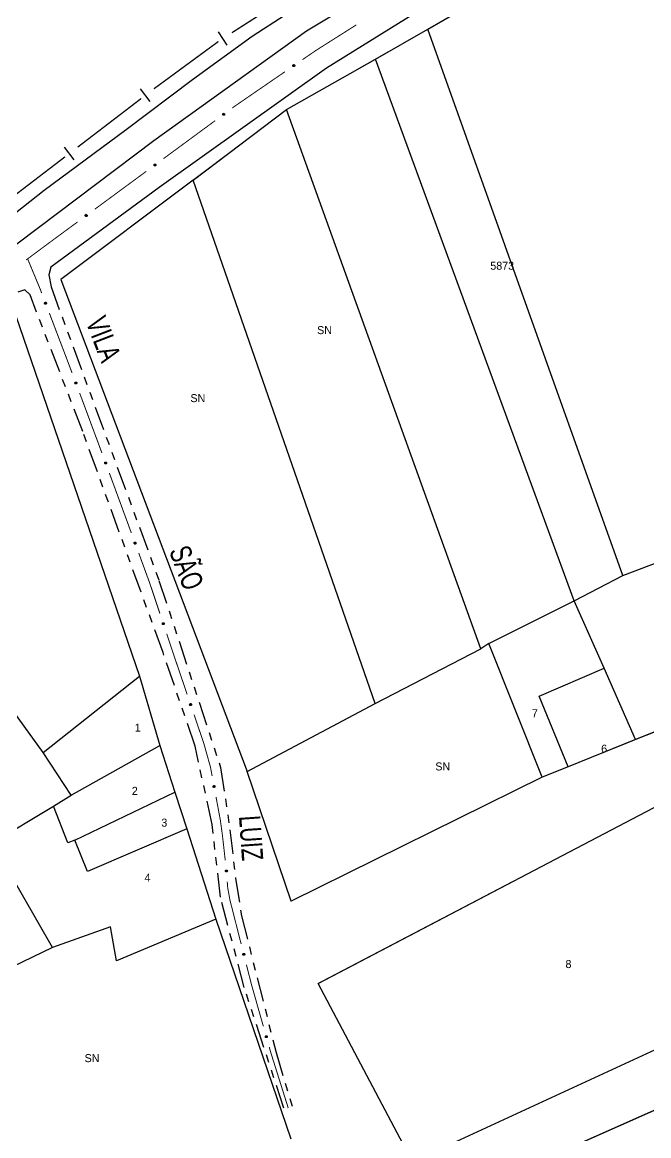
# Model space of a CAD drawing. Extents: x 205274 to 206027, y 4874968 to 4875995.
# Drawn here: x 205515.4 to 205632.9, y 4875175.8 to 4875384.4 of the extents above; entities that cross this region are included whole.
import ezdxf
from ezdxf.enums import TextEntityAlignment as Align

# ---------------------------------------------------------------- set-up
doc = ezdxf.new("R2010")
doc.units = 0
doc.header["$LTSCALE"] = 1.5
doc.header["$MEASUREMENT"] = 0
doc.linetypes.add('TRACO_25', pattern=[8, 3, -1, 1, -1, 1, -1])
for name, color, linetype in [('CD_MALHA_LOTES', 7, 'CONTINUOUS'), ('HD-CURSO-PERENE', 170, 'CONTINUOUS'), ('LM-LIM-SETORES-BAIRROS', 250, 'CONTINUOUS'), ('RU-QUADRA', 210, 'CONTINUOUS'), ('SV-EIXO-RUA-N-PAV', 6, 'CONTINUOUS'), ('SV-EIXO-RUA-PAV', 20, 'CONTINUOUS'), ('SV-RUA-NAO-PAV', 7, 'CONTINUOUS'), ('SV-RUA-PAVIM', 7, 'CONTINUOUS'), ('SV-TXT-RUA-PAV', 7, 'CONTINUOUS'), ('Th_NmrPort', 1, 'CONTINUOUS')]:
    doc.layers.add(name, color=color, linetype=linetype)
doc.styles.add('ARIAL', font='ARIAL.SHX')

msp = doc.modelspace()

# ---------------------------------------------------------------- linework, layer by layer
at = {"layer": 'CD_MALHA_LOTES', "linetype": 'Continuous', "flags": 128}
for points in [[(205591.512889, 4875383.135315), (205642.102006, 4875412.422225)], [(205581.652784, 4875377.525533), (205591.512889, 4875383.135315)], [(205628.050808, 4875280.780031), (205591.512889, 4875383.135315)], [(205565.003747, 4875368.058702), (205581.652784, 4875377.525533)], [(205618.916547, 4875276.02521), (205581.652784, 4875377.525533)], [(205547.461037, 4875354.864452), (205565.003747, 4875368.058702)], [(205601.398785, 4875267.016075), (205565.003747, 4875368.058702)], [(205547.461037, 4875354.864452), (205522.68802, 4875336.215625)], [(205581.62874, 4875256.755672), (205547.461037, 4875354.864452)], [(205522.68802, 4875336.215625), (205557.604382, 4875243.992731)], [(205514.215778, 4875329.42516), (205537.441659, 4875261.859109)], [(205519.380678, 4875247.586774), (205480.899918, 4875300.747752)], [(205628.050808, 4875280.780031), (205634.807659, 4875283.282568)], [(205618.916547, 4875276.02521), (205628.050808, 4875280.780031)], [(205602.900308, 4875268.01709), (205618.916547, 4875276.02521)], [(205624.523258, 4875263.387632), (205618.916547, 4875276.02521)], [(205602.900308, 4875268.01709), (205601.398785, 4875267.016075)], [(205612.910457, 4875242.991717), (205602.900308, 4875268.01709)], [(205581.62874, 4875256.755672), (205601.398785, 4875267.016075)], [(205519.380678, 4875247.586774), (205537.441659, 4875261.859109)], [(205537.441659, 4875261.859109), (205541.229415, 4875248.923284)], [(205612.355463, 4875258.16892), (205624.523258, 4875263.387632)], [(205630.428219, 4875249.998821), (205624.523258, 4875263.387632)], [(205617.807362, 4875244.91634), (205612.355463, 4875258.16892)], [(205557.604382, 4875243.992731), (205581.62874, 4875256.755672)], [(205648.071107, 4875257.005926), (205630.428219, 4875249.998821)], [(205524.643895, 4875239.612203), (205541.229415, 4875248.923284)], [(205541.229415, 4875248.923284), (205544.069439, 4875240.141289)], [(205630.428219, 4875249.998821), (205617.807362, 4875244.91634)], [(205524.643895, 4875239.612203), (205519.380678, 4875247.586774)], [(205617.807362, 4875244.91634), (205612.910457, 4875242.991717)], [(205565.862755, 4875219.718119), (205557.604382, 4875243.992731)], [(205612.910457, 4875242.991717), (205565.862755, 4875219.718119)], [(205570.912578, 4875204.311188), (205645.599391, 4875243.395608)], [(205521.294575, 4875237.538815), (205524.643895, 4875239.612203)], [(205525.28186, 4875231.159159), (205544.069439, 4875240.141289)], [(205544.069439, 4875240.141289), (205546.288722, 4875233.278762)], [(205509.811194, 4875230.680685), (205521.294575, 4875237.538815)], [(205524.005929, 4875230.680685), (205521.294575, 4875237.538815)], [(205546.288722, 4875233.278762), (205527.674232, 4875225.257977)], [(205546.288722, 4875233.278762), (205551.759112, 4875216.373589)], [(205521.135084, 4875211.063241), (205509.811194, 4875230.680685)], [(205525.28186, 4875231.159159), (205524.005929, 4875230.680685)], [(205527.674232, 4875225.257977), (205525.28186, 4875231.159159)], [(205551.759112, 4875216.373589), (205533.096939, 4875208.511379)], [(205551.759112, 4875216.373589), (205565.821183, 4875175.210252)], [(205531.9805, 4875214.891035), (205521.135084, 4875211.063241)], [(205533.096939, 4875208.511379), (205531.9805, 4875214.891035)], [(205521.135084, 4875211.063241), (205502.315098, 4875201.972231)], [(205664.171793, 4875205.725546), (205588.59205, 4875170.896986)], [(205588.59205, 4875170.896986), (205570.912578, 4875204.311188)], [(205584.007275, 4875158.401893), (205635.534538, 4875181.272283)]]:
    msp.add_lwpolyline(points, dxfattribs=at)
at = {"layer": 'HD-CURSO-PERENE', "linetype": 'Continuous'}
msp.add_polyline3d([(205570.908065, 4875389.812592, 2.293762), (205558.54583, 4875381.750265, 2.293762), (205547.335355, 4875373.611153, 2.293762), (205534.896336, 4875364.243497, 2.293762), (205519.539522, 4875352.879454, 2.293762), (205500.65064, 4875338.060129, 2.293762), (205483.911713, 4875324.853268, 2.293762), (205474.467272, 4875317.558782, 2.293762), (205455.271255, 4875301.894831, 2.293762), (205438.378759, 4875288.073699, 2.293762), (205421.486264, 4875274.098998, 2.293762), (205411.965039, 4875266.574159, 2.293762), (205398.834963, 4875255.440469, 2.293762)], dxfattribs=at)
at = {"layer": 'LM-LIM-SETORES-BAIRROS', "const_width": 0.25}
for points in [[(205554.742585, 4875382.463369), (205567.384368, 4875390.537113)], [(205540.131506, 4875371.958672), (205552.227581, 4875380.829127)], [(205525.833376, 4875361.024219), (205537.746805, 4875370.138505)], [(205511.537261, 4875350.087076), (205523.45069, 4875359.201362)]]:
    msp.add_lwpolyline(points, dxfattribs=at)
at = {"layer": 'LM-LIM-SETORES-BAIRROS'}
for points in [[(205553.864389, 4875380.122692), (205552.24964, 4875382.651049)], [(205539.452462, 4875369.554781), (205537.629605, 4875371.937467)], [(205525.156347, 4875358.617638), (205523.33349, 4875361.000324)]]:
    msp.add_lwpolyline(points, dxfattribs=at)
at = {"layer": 'RU-QUADRA', "linetype": 'Continuous', "const_width": 0.18, "flags": 128}
for points in [[(205648.071107, 4875257.005926), (205630.428219, 4875249.998821), (205617.807362, 4875244.91634), (205612.910457, 4875242.991717), (205565.862755, 4875219.718119), (205557.604382, 4875243.992731), (205522.68802, 4875336.215625), (205547.461037, 4875354.864452), (205565.003747, 4875368.058702), (205581.652784, 4875377.525533), (205591.512671, 4875383.135691), (205608.066654, 4875392.736966), (205642.102006, 4875412.422225)], [(205565.821183, 4875175.210252), (205551.759112, 4875216.373589), (205546.288722, 4875233.278762), (205541.229415, 4875248.923284), (205537.441659, 4875261.859109), (205514.215778, 4875329.42516), (205480.899918, 4875300.747752), (205472.429741, 4875293.456849), (205456.239127, 4875280.829363), (205445.288981, 4875272.294003), (205420.971042, 4875252.255008), (205411.518126, 4875244.458094), (205394.212622, 4875229.899414), (205375.9244, 4875212.245353), (205366.713577, 4875204.826063), (205360.99837, 4875200.326775), (205329.733017, 4875175.713174), (205304.301224, 4875151.416062)], [(205635.534538, 4875181.272283), (205584.007275, 4875158.401893)]]:
    msp.add_lwpolyline(points, dxfattribs=at)
msp.add_lwpolyline([(205754.075669, 4875246.669226), (205722.122373, 4875232.353008), (205713.674315, 4875228.35527), (205705.541758, 4875224.288991), (205691.75177, 4875217.747587), (205683.442418, 4875214.211692), (205679.02255, 4875212.26695), (205668.768456, 4875207.493493), (205664.171793, 4875205.725546), (205588.59205, 4875170.896986), (205570.912578, 4875204.311188), (205645.599391, 4875243.395608), (205673.541913, 4875257.526399), (205683.245576, 4875262.509377), (205696.360699, 4875270.170746), (205704.421328, 4875274.591841), (205718.091698, 4875282.089768), (205731.323453, 4875289.43233), (205785.497825, 4875322.519994), (205791.597998, 4875309.294161), (205796.767283, 4875299.057877), (205811.615565, 4875269.655118), (205796.766649, 4875263.723311)], close=True, dxfattribs=at)
at = {"layer": 'SV-EIXO-RUA-N-PAV', "const_width": 0.18}
for points in [[(205516.814398, 4875339.210714), (205516.447788, 4875340.094245)], [(205518.822351, 4875334.371547), (205516.814398, 4875339.210714)], [(205519.093502, 4875333.660727), (205518.822351, 4875334.371547)], [(205523.903917, 4875321.050246), (205520.519146, 4875329.923409)], [(205524.081133, 4875320.579312), (205523.903917, 4875321.050246)], [(205524.785524, 4875318.707459), (205524.081133, 4875320.579312)], [(205526.468446, 4875314.235249), (205526.194305, 4875314.963753)], [(205526.545658, 4875314.027512), (205526.468446, 4875314.235249)], [(205530.378001, 4875303.716685), (205526.545658, 4875314.027512)], [(205535.903977, 4875288.701261), (205531.768177, 4875299.966036)], [(205539.362326, 4875279.281674), (205537.282577, 4875284.946336)], [(205539.668203, 4875278.365781), (205539.362326, 4875279.281674)], [(205541.252041, 4875273.623265), (205539.668203, 4875278.365781)], [(205543.541558, 4875266.767724), (205542.519112, 4875269.829253)], [(205543.790237, 4875266.036607), (205543.541558, 4875266.767724)], [(205546.366383, 4875258.462739), (205543.790237, 4875266.036607)], [(205549.477966, 4875249.314682), (205547.654455, 4875254.675805)], [(205549.569024, 4875248.989966), (205549.477966, 4875249.314682)], [(205550.736485, 4875244.826757), (205549.569024, 4875248.989966)], [(205550.860238, 4875244.161981), (205550.736485, 4875244.826757)], [(205551.043252, 4875243.17887), (205550.860238, 4875244.161981)], [(205552.588645, 4875234.877336), (205551.775305, 4875239.246429)], [(205552.664594, 4875234.326702), (205552.588645, 4875234.877336)], [(205552.968575, 4875232.122842), (205552.664594, 4875234.326702)], [(205553.05508, 4875231.352409), (205552.968575, 4875232.122842)], [(205553.501398, 4875227.377387), (205553.05508, 4875231.352409)], [(205553.965891, 4875222.220913), (205553.876892, 4875223.395708)], [(205554.114358, 4875221.412596), (205553.965891, 4875222.220913)], [(205554.393313, 4875219.89384), (205554.114358, 4875221.412596)], [(205554.505895, 4875219.452123), (205554.393313, 4875219.89384)], [(205556.48171, 4875211.699952), (205554.505895, 4875219.452123)], [(205558.430071, 4875204.055502), (205557.469618, 4875207.823867)], [(205558.460506, 4875203.948585), (205558.430071, 4875204.055502)], [(205560.65076, 4875196.25425), (205558.460506, 4875203.948585)], [(205562.086899, 4875191.209113), (205561.745887, 4875192.407083)], [(205562.313446, 4875190.489491), (205562.086899, 4875191.209113)], [(205565.316305, 4875180.950999), (205562.313446, 4875190.489491)]]:
    msp.add_lwpolyline(points, dxfattribs=at)
at = {"layer": 'SV-EIXO-RUA-N-PAV'}
for points in [[(205519.754682, 4875331.618589), (205519.709765, 4875331.637941), (205519.675118, 4875331.663758), (205519.652419, 4875331.693608), (205519.639238, 4875331.725216), (205519.629395, 4875331.759071), (205519.627002, 4875331.795394), (205519.633276, 4875331.836296), (205519.652372, 4875331.88149), (205519.681152, 4875331.915244), (205519.709226, 4875331.939064), (205519.741393, 4875331.954706), (205519.774442, 4875331.963717), (205519.812254, 4875331.964955), (205519.853643, 4875331.958192), (205519.898622, 4875331.93789), (205519.932415, 4875331.912347), (205519.953613, 4875331.882898), (205519.969134, 4875331.850459), (205519.978768, 4875331.815775), (205519.980912, 4875331.780107), (205519.974028, 4875331.738448), (205519.953401, 4875331.694318), (205519.92831, 4875331.660323), (205519.899166, 4875331.638717), (205519.866886, 4875331.624156), (205519.83305, 4875331.613871), (205519.796638, 4875331.609945), (205519.754682, 4875331.618589)], [(205525.437491, 4875316.662362), (205525.392661, 4875316.681916), (205525.358131, 4875316.707889), (205525.335567, 4875316.737841), (205525.322528, 4875316.769508), (205525.312838, 4875316.803407), (205525.310609, 4875316.83974), (205525.317067, 4875316.880614), (205525.336367, 4875316.925721), (205525.365299, 4875316.959345), (205525.39348, 4875316.983038), (205525.425717, 4875316.998535), (205525.458807, 4875317.007397), (205525.496624, 4875317.008464), (205525.537981, 4875317.001515), (205525.582869, 4875316.98101), (205525.616547, 4875316.955315), (205525.637611, 4875316.925771), (205525.652986, 4875316.893263), (205525.662464, 4875316.858536), (205525.664446, 4875316.822858), (205525.657374, 4875316.78123), (205525.636549, 4875316.737194), (205525.611305, 4875316.703312), (205525.582064, 4875316.681838), (205525.549719, 4875316.667423), (205525.515837, 4875316.65729), (205525.479407, 4875316.653529), (205525.437491, 4875316.662362)], [(205531.021664, 4875301.668959), (205530.976914, 4875301.688695), (205530.94249, 4875301.714808), (205530.920047, 4875301.744851), (205530.907137, 4875301.776571), (205530.897585, 4875301.810509), (205530.895503, 4875301.84685), (205530.902127, 4875301.887697), (205530.92161, 4875301.932726), (205530.950678, 4875301.966233), (205530.978955, 4875301.989811), (205531.011255, 4875302.005177), (205531.04438, 4875302.013905), (205531.082201, 4875302.014819), (205531.12353, 4875302.007701), (205531.168334, 4875301.987015), (205531.201907, 4875301.961183), (205531.222852, 4875301.931554), (205531.238094, 4875301.898984), (205531.247431, 4875301.864219), (205531.249269, 4875301.828533), (205531.242028, 4875301.786934), (205531.221025, 4875301.742983), (205531.195643, 4875301.709204), (205531.166316, 4875301.687848), (205531.133912, 4875301.673564), (205531.099989, 4875301.663569), (205531.063545, 4875301.659956), (205531.021664, 4875301.668959)], [(205536.53946, 4875286.650982), (205536.49479, 4875286.670896), (205536.46047, 4875286.697146), (205536.438147, 4875286.727279), (205536.425364, 4875286.75905), (205536.415947, 4875286.793026), (205536.414011, 4875286.829376), (205536.420798, 4875286.870196), (205536.44046, 4875286.915147), (205536.469661, 4875286.948537), (205536.498032, 4875286.972002), (205536.530394, 4875286.987239), (205536.563553, 4875286.995834), (205536.601377, 4875286.996597), (205536.642678, 4875286.989315), (205536.687399, 4875286.96845), (205536.720869, 4875286.942484), (205536.741695, 4875286.912772), (205536.756807, 4875286.880141), (205536.766005, 4875286.845339), (205536.767701, 4875286.809646), (205536.760294, 4875286.768076), (205536.739115, 4875286.724209), (205536.713599, 4875286.690532), (205536.684186, 4875286.669294), (205536.651726, 4875286.655139), (205536.617763, 4875286.64528), (205536.581304, 4875286.641812), (205536.53946, 4875286.650982)], [(205541.826678, 4875271.555108), (205541.782615, 4875271.576333), (205541.749086, 4875271.603585), (205541.727663, 4875271.634364), (205541.715824, 4875271.666499), (205541.707415, 4875271.700739), (205541.706553, 4875271.73713), (205541.714543, 4875271.777731), (205541.735525, 4875271.822082), (205541.7657, 4875271.854594), (205541.794752, 4875271.877212), (205541.827549, 4875271.891486), (205541.860948, 4875271.899098), (205541.898778, 4875271.898743), (205541.939845, 4875271.890244), (205541.983931, 4875271.868067), (205542.016619, 4875271.841124), (205542.036558, 4875271.810809), (205542.0507, 4875271.777746), (205542.058866, 4875271.742687), (205542.059506, 4875271.70696), (205542.050874, 4875271.665627), (205542.028409, 4875271.622405), (205542.001909, 4875271.589496), (205541.971882, 4875271.569136), (205541.939017, 4875271.555946), (205541.904778, 4875271.547095), (205541.868233, 4875271.544705), (205541.826678, 4875271.555108)], [(205546.95247, 4875256.397797), (205546.90829, 4875256.418778), (205546.87461, 4875256.445844), (205546.853017, 4875256.476504), (205546.841, 4875256.508572), (205546.832402, 4875256.542765), (205546.831338, 4875256.57915), (205546.839103, 4875256.619796), (205546.859839, 4875256.664262), (205546.889833, 4875256.696941), (205546.918759, 4875256.719719), (205546.951477, 4875256.734175), (205546.984833, 4875256.741971), (205547.022665, 4875256.741826), (205547.063779, 4875256.733555), (205547.107986, 4875256.711622), (205547.140823, 4875256.684861), (205547.16093, 4875256.654657), (205547.175255, 4875256.621673), (205547.183615, 4875256.58666), (205547.184453, 4875256.550937), (205547.17605, 4875256.509557), (205547.153825, 4875256.466211), (205547.127507, 4875256.433155), (205547.097594, 4875256.412629), (205547.064803, 4875256.399258), (205547.030613, 4875256.390217), (205546.994082, 4875256.387625), (205546.95247, 4875256.397797)], [(205551.327352, 4875241.05125), (205551.286636, 4875241.078346), (205551.257183, 4875241.109959), (205551.240206, 4875241.143397), (205551.23291, 4875241.176857), (205551.2293, 4875241.211929), (205551.233462, 4875241.248091), (205551.246972, 4875241.287204), (205551.273866, 4875241.328239), (205551.308234, 4875241.356283), (205551.340126, 4875241.37468), (205551.374578, 4875241.384298), (205551.408707, 4875241.387233), (205551.446128, 4875241.381668), (205551.485631, 4875241.36759), (205551.526239, 4875241.339548), (205551.554902, 4875241.308357), (205551.570473, 4875241.275583), (205551.579922, 4875241.240886), (205551.583178, 4875241.205037), (205551.578888, 4875241.169562), (205551.564642, 4875241.129814), (205551.536434, 4875241.0901), (205551.505651, 4875241.061158), (205551.473104, 4875241.045131), (205551.438735, 4875241.036597), (205551.403603, 4875241.032549), (205551.367077, 4875241.035219), (205551.327352, 4875241.05125)], [(205553.631196, 4875225.234809), (205553.592541, 4875225.264773), (205553.565446, 4875225.29843), (205553.550928, 4875225.333006), (205553.546065, 4875225.366905), (205553.544996, 4875225.402146), (205553.551757, 4875225.437914), (205553.568055, 4875225.47595), (205553.597841, 4875225.514937), (205553.634143, 4875225.540427), (205553.66728, 4875225.556474), (205553.702336, 4875225.56358), (205553.736588, 4875225.564045), (205553.773509, 4875225.555793), (205553.811894, 4875225.538901), (205553.850372, 4875225.508001), (205553.876708, 4875225.474822), (205553.889873, 4875225.44101), (205553.896794, 4875225.405722), (205553.897454, 4875225.369731), (205553.890614, 4875225.334659), (205553.873537, 4875225.296042), (205553.842536, 4875225.258468), (205553.809744, 4875225.231823), (205553.776125, 4875225.218187), (205553.74123, 4875225.212156), (205553.705897, 4875225.210654), (205553.66966, 4875225.215954), (205553.631196, 4875225.234809)], [(205556.904479, 4875209.595493), (205556.862076, 4875209.619865), (205556.830617, 4875209.649483), (205556.811488, 4875209.681738), (205556.802017, 4875209.714648), (205556.796119, 4875209.749408), (205556.797905, 4875209.785765), (205556.808825, 4875209.825679), (205556.832976, 4875209.868387), (205556.865434, 4875209.89862), (205556.896053, 4875209.919065), (205556.929802, 4875209.930918), (205556.963665, 4875209.936081), (205557.00137, 4875209.932977), (205557.041711, 4875209.921515), (205557.084067, 4875209.896192), (205557.11471, 4875209.866944), (205557.132393, 4875209.83526), (205557.144094, 4875209.801256), (205557.149689, 4875209.765696), (205557.147731, 4875209.730017), (205557.136117, 4875209.689421), (205557.110569, 4875209.647947), (205557.081746, 4875209.617051), (205557.050319, 4875209.598928), (205557.016583, 4875209.588162), (205556.981791, 4875209.581823), (205556.945168, 4875209.582097), (205556.904479, 4875209.595493)], [(205561.131786, 4875194.162338), (205561.088723, 4875194.185524), (205561.056453, 4875194.214257), (205561.036436, 4875194.245968), (205561.026055, 4875194.278603), (205561.019195, 4875194.313186), (205561.01997, 4875194.349579), (205561.029779, 4875194.38978), (205561.052734, 4875194.433142), (205561.084341, 4875194.464264), (205561.114381, 4875194.485552), (205561.147787, 4875194.498336), (205561.181494, 4875194.504438), (205561.219271, 4875194.502382), (205561.259914, 4875194.492044), (205561.302957, 4875194.467906), (205561.3344, 4875194.43952), (205561.352956, 4875194.408339), (205561.365596, 4875194.374674), (205561.372176, 4875194.339283), (205561.371209, 4875194.303563), (205561.360727, 4875194.262661), (205561.33634, 4875194.220493), (205561.308386, 4875194.188809), (205561.277474, 4875194.16982), (205561.244049, 4875194.158122), (205561.209447, 4875194.15082), (205561.172831, 4875194.150077), (205561.131786, 4875194.162338)]]:
    msp.add_lwpolyline(points, close=True, dxfattribs=at)
for points in [[(205519.709765, 4875331.637941), (205519.627002, 4875331.795394)], [(205519.675118, 4875331.663758), (205519.629395, 4875331.759071)], [(205519.689951, 4875331.652573), (205519.632275, 4875331.769313)], [(205519.730644, 4875331.630124), (205519.633168, 4875331.809085)], [(205519.754682, 4875331.618589), (205519.633276, 4875331.836296)], [(205519.77704, 4875331.615694), (205519.645838, 4875331.85627)], [(205519.796638, 4875331.609945), (205519.652372, 4875331.88149)], [(205519.81329, 4875331.616378), (205519.667984, 4875331.893927)], [(205519.83305, 4875331.613871), (205519.681152, 4875331.915244)], [(205519.847595, 4875331.622161), (205519.695296, 4875331.921871)], [(205519.866886, 4875331.624156), (205519.709226, 4875331.939064)], [(205519.882504, 4875331.634017), (205519.728378, 4875331.946173)], [(205519.899166, 4875331.638717), (205519.741393, 4875331.954706)], [(205519.91322, 4875331.653037), (205519.759462, 4875331.95657)], [(205519.92831, 4875331.660323), (205519.774442, 4875331.963717)], [(205519.941018, 4875331.679705), (205519.796014, 4875331.960291)], [(205519.953401, 4875331.694318), (205519.812254, 4875331.964955)], [(205519.960917, 4875331.719425), (205519.834511, 4875331.958911)], [(205519.974028, 4875331.738448), (205519.853643, 4875331.958192)], [(205519.973284, 4875331.763574), (205519.879331, 4875331.940958)], [(205519.980912, 4875331.780107), (205519.898622, 4875331.93789)], [(205519.977699, 4875331.80177), (205519.918263, 4875331.919298)], [(205519.978768, 4875331.815775), (205519.932415, 4875331.912347)], [(205525.392661, 4875316.681916), (205525.310609, 4875316.83974)], [(205525.358131, 4875316.707889), (205525.312838, 4875316.803407)], [(205525.372913, 4875316.696637), (205525.315765, 4875316.813636)], [(205525.413505, 4875316.674005), (205525.316837, 4875316.853404)], [(205525.437491, 4875316.662362), (205525.317067, 4875316.880614)], [(205525.459836, 4875316.659366), (205525.329719, 4875316.900531)], [(205525.479407, 4875316.653529), (205525.336367, 4875316.925721)], [(205525.496088, 4875316.659886), (205525.352035, 4875316.938088)], [(205525.515837, 4875316.65729), (205525.365299, 4875316.959345)], [(205525.530419, 4875316.665515), (205525.379472, 4875316.965908)], [(205525.549719, 4875316.667423), (205525.39348, 4875316.983038)], [(205525.565381, 4875316.677214), (205525.412664, 4875316.990061)], [(205525.582064, 4875316.681838), (205525.425717, 4875316.998535)], [(205525.596182, 4875316.696094), (205525.443794, 4875317.000318)], [(205525.611305, 4875316.703312), (205525.458807, 4875317.007397)], [(205525.6241, 4875316.722637), (205525.480363, 4875317.003874)], [(205525.636549, 4875316.737194), (205525.496624, 4875317.008464)], [(205525.644178, 4875316.762267), (205525.518854, 4875317.002321)], [(205525.657374, 4875316.78123), (205525.537981, 4875317.001515)], [(205525.656744, 4875316.80636), (205525.563592, 4875316.984165)], [(205525.664446, 4875316.822858), (205525.582869, 4875316.98101)], [(205525.661332, 4875316.844535), (205525.602425, 4875316.96233)], [(205525.662464, 4875316.858536), (205525.616547, 4875316.955315)], [(205530.976914, 4875301.688695), (205530.895503, 4875301.84685)], [(205530.94249, 4875301.714808), (205530.897585, 4875301.810509)], [(205530.957227, 4875301.703496), (205530.900553, 4875301.820725)], [(205530.997725, 4875301.6807), (205530.901787, 4875301.860489)], [(205531.021664, 4875301.668959), (205530.902127, 4875301.887697)], [(205531.043997, 4875301.665872), (205530.91486, 4875301.907564)], [(205531.063545, 4875301.659956), (205530.92161, 4875301.932726)], [(205531.080251, 4875301.666246), (205530.937328, 4875301.945029)], [(205531.099989, 4875301.663569), (205530.950678, 4875301.966233)], [(205531.114604, 4875301.671735), (205530.964878, 4875301.972738)], [(205531.133912, 4875301.673564), (205530.978955, 4875301.989811)], [(205531.149613, 4875301.683292), (205530.998167, 4875301.996756)], [(205531.166316, 4875301.687848), (205531.011255, 4875302.005177)], [(205531.180491, 4875301.702047), (205531.029339, 4875302.006887)], [(205531.195643, 4875301.709204), (205531.04438, 4875302.013905)], [(205531.208517, 4875301.728477), (205531.065922, 4875302.010294)], [(205531.221025, 4875301.742983), (205531.082201, 4875302.014819)], [(205531.228755, 4875301.768025), (205531.104406, 4875302.008585)], [(205531.242028, 4875301.786934), (205531.12353, 4875302.007701)], [(205531.2415, 4875301.812067), (205531.14907, 4875301.990248)], [(205531.249269, 4875301.828533), (205531.168334, 4875301.987015)], [(205531.246243, 4875301.850222), (205531.187815, 4875301.968256)], [(205531.247431, 4875301.864219), (205531.201907, 4875301.961183)], [(205536.49479, 4875286.670896), (205536.414011, 4875286.829376)], [(205536.46047, 4875286.697146), (205536.415947, 4875286.793026)], [(205536.475161, 4875286.685776), (205536.418956, 4875286.803231)], [(205536.515569, 4875286.662818), (205536.420348, 4875286.842989)], [(205536.53946, 4875286.650982), (205536.420798, 4875286.870196)], [(205536.561781, 4875286.647806), (205536.43361, 4875286.890011)], [(205536.581304, 4875286.641812), (205536.44046, 4875286.915147)], [(205536.598036, 4875286.648035), (205536.456227, 4875286.927387)], [(205536.617763, 4875286.64528), (205536.469661, 4875286.948537)], [(205536.632411, 4875286.653387), (205536.483887, 4875286.954985)], [(205536.651726, 4875286.655139), (205536.498032, 4875286.972002)], [(205536.667466, 4875286.664804), (205536.517272, 4875286.978871)], [(205536.684186, 4875286.669294), (205536.530394, 4875286.987239)], [(205536.698418, 4875286.683436), (205536.548484, 4875286.988876)], [(205536.713599, 4875286.690532), (205536.563553, 4875286.995834)], [(205536.726549, 4875286.709753), (205536.58508, 4875286.992137)], [(205536.739115, 4875286.724209), (205536.601377, 4875286.996597)], [(205536.746945, 4875286.74922), (205536.623557, 4875286.990275)], [(205536.760294, 4875286.768076), (205536.642678, 4875286.989315)], [(205536.759866, 4875286.793211), (205536.668148, 4875286.97176)], [(205536.767701, 4875286.809646), (205536.687399, 4875286.96845)], [(205536.764761, 4875286.831347), (205536.706804, 4875286.949613)], [(205536.766005, 4875286.845339), (205536.720869, 4875286.942484)], [(205541.939017, 4875271.555946), (205541.794752, 4875271.877212)], [(205541.955036, 4875271.565142), (205541.814186, 4875271.883509)], [(205541.971882, 4875271.569136), (205541.827549, 4875271.891486)], [(205541.986525, 4875271.582851), (205541.84568, 4875271.892588)], [(205542.001909, 4875271.589496), (205541.860948, 4875271.899098)], [(205542.015421, 4875271.608326), (205541.882356, 4875271.894767)], [(205542.028409, 4875271.622405), (205541.898778, 4875271.898743)], [(205542.036974, 4875271.647174), (205541.920762, 4875271.891768)], [(205542.050874, 4875271.665627), (205541.939845, 4875271.890244)], [(205542.051189, 4875271.690763), (205541.964786, 4875271.871944)], [(205542.059506, 4875271.70696), (205541.983931, 4875271.868067)], [(205541.782615, 4875271.576333), (205541.706553, 4875271.73713)], [(205541.749086, 4875271.603585), (205541.707415, 4875271.700739)], [(205541.763435, 4875271.591786), (205541.710724, 4875271.71085)], [(205541.803147, 4875271.567644), (205541.71329, 4875271.750549)], [(205541.826678, 4875271.555108), (205541.714543, 4875271.777731)], [(205541.848895, 4875271.551274), (205541.727935, 4875271.79716)], [(205541.868233, 4875271.544705), (205541.735525, 4875271.822082)], [(205541.885141, 4875271.550431), (205541.751647, 4875271.833851)], [(205541.904778, 4875271.547095), (205541.7657, 4875271.854594)], [(205541.919659, 4875271.554766), (205541.78011, 4875271.86062)], [(205542.057208, 4875271.728739), (205542.002771, 4875271.848665)], [(205542.058866, 4875271.742687), (205542.016619, 4875271.841124)], [(205546.90829, 4875256.418778), (205546.831338, 4875256.57915)], [(205546.87461, 4875256.445844), (205546.832402, 4875256.542765)], [(205546.889024, 4875256.434124), (205546.835655, 4875256.552894)], [(205546.928869, 4875256.410203), (205546.838001, 4875256.592607)], [(205546.95247, 4875256.397797), (205546.839103, 4875256.619796)], [(205546.974708, 4875256.394086), (205546.852387, 4875256.639298)], [(205546.994082, 4875256.387625), (205546.859839, 4875256.664262)], [(205547.010958, 4875256.393444), (205546.875895, 4875256.67612)], [(205547.030613, 4875256.390217), (205546.889833, 4875256.696941)], [(205547.045451, 4875256.39797), (205546.90421, 4875256.703046)], [(205547.064803, 4875256.399258), (205546.918759, 4875256.719719)], [(205547.08077, 4875256.408542), (205546.938158, 4875256.726124)], [(205547.097594, 4875256.412629), (205546.951477, 4875256.734175)], [(205547.112161, 4875256.426426), (205546.969602, 4875256.735377)], [(205547.127507, 4875256.433155), (205546.984833, 4875256.741971)], [(205547.140915, 4875256.45206), (205547.006265, 4875256.737759)], [(205547.153825, 4875256.466211), (205547.022665, 4875256.741826)], [(205547.162253, 4875256.491026), (205547.044687, 4875256.734973)], [(205547.17605, 4875256.509557), (205547.063779, 4875256.733555)], [(205547.176226, 4875256.534694), (205547.08882, 4875256.715393)], [(205547.184453, 4875256.550937), (205547.107986, 4875256.711622)], [(205547.182035, 4875256.572702), (205547.126934, 4875256.692325)], [(205547.183615, 4875256.58666), (205547.140823, 4875256.684861)], [(205551.257183, 4875241.109959), (205551.2293, 4875241.211929)], [(205551.286636, 4875241.078346), (205551.233462, 4875241.248091)], [(205551.269768, 4875241.096295), (205551.233971, 4875241.221487)], [(205551.305774, 4875241.06691), (205551.241985, 4875241.260454)], [(205551.327352, 4875241.05125), (205551.246972, 4875241.287204)], [(205551.348829, 4875241.04439), (205551.262914, 4875241.304601)], [(205551.367077, 4875241.035219), (205551.273866, 4875241.328239)], [(205551.384613, 4875241.03856), (205551.291456, 4875241.337674)], [(205551.403603, 4875241.032549), (205551.308234, 4875241.356283)], [(205551.419399, 4875241.038096), (205551.323338, 4875241.360264)], [(205551.438735, 4875241.036597), (205551.340126, 4875241.37468)], [(205551.455868, 4875241.043497), (205551.360243, 4875241.378238)], [(205551.473104, 4875241.045131), (205551.374578, 4875241.384298)], [(205551.489498, 4875241.056697), (205551.392688, 4875241.38289)], [(205551.505651, 4875241.061158), (205551.408707, 4875241.387233)], [(205551.52163, 4875241.077946), (205551.429314, 4875241.379993)], [(205551.536434, 4875241.0901), (205551.446128, 4875241.381668)], [(205551.548331, 4875241.113452), (205551.46694, 4875241.371729)], [(205551.564642, 4875241.129814), (205551.485631, 4875241.36759)], [(205551.568418, 4875241.154666), (205551.507811, 4875241.346027)], [(205551.578888, 4875241.169562), (205551.526239, 4875241.339548)], [(205551.579614, 4875241.19145), (205551.542226, 4875241.317734)], [(205551.583178, 4875241.205037), (205551.554902, 4875241.308357)], [(205553.565446, 4875225.29843), (205553.544996, 4875225.402146)], [(205553.577013, 4875225.283893), (205553.550345, 4875225.411343)], [(205553.592541, 4875225.264773), (205553.551757, 4875225.437914)], [(205553.610803, 4875225.251987), (205553.56115, 4875225.44963)], [(205553.631196, 4875225.234809), (205553.568055, 4875225.47595)], [(205553.652121, 4875225.226418), (205553.585211, 4875225.492151)], [(205553.66966, 4875225.215954), (205553.597841, 4875225.514937)], [(205553.687391, 4875225.21802), (205553.616066, 4875225.523077)], [(205553.705897, 4875225.210654), (205553.634143, 4875225.540427)], [(205553.722053, 4875225.215046), (205553.649495, 4875225.543308)], [(205553.74123, 4875225.212156), (205553.66728, 4875225.556474)], [(205553.758817, 4875225.217801), (205553.687601, 4875225.558571)], [(205553.776125, 4875225.218187), (205553.702336, 4875225.56358)], [(205553.793312, 4875225.22854), (205553.720297, 4875225.560869)], [(205553.809744, 4875225.231823), (205553.736588, 4875225.564045)], [(205553.826893, 4875225.247414), (205553.756619, 4875225.555336)], [(205553.842536, 4875225.258468), (205553.773509, 4875225.555793)], [(205553.856087, 4875225.2809), (205553.79355, 4875225.544379)], [(205553.873537, 4875225.296042), (205553.811894, 4875225.538901)], [(205553.879097, 4875225.320557), (205553.83246, 4875225.515793)], [(205553.890614, 4875225.334659), (205553.850372, 4875225.508001)], [(205553.892918, 4875225.356437), (205553.864742, 4875225.48509)], [(205553.897454, 4875225.369731), (205553.876708, 4875225.474822)], [(205556.830617, 4875209.649483), (205556.796119, 4875209.749408)], [(205556.862076, 4875209.619865), (205556.797905, 4875209.785765)], [(205556.84407, 4875209.636671), (205556.800154, 4875209.759252)], [(205556.881922, 4875209.609707), (205556.8056, 4875209.79866)], [(205556.904479, 4875209.595493), (205556.808825, 4875209.825679)], [(205556.926359, 4875209.590053), (205556.823594, 4875209.844082)], [(205556.945168, 4875209.582097), (205556.832976, 4875209.868387)], [(205556.962448, 4875209.586578), (205556.84991, 4875209.878953)], [(205556.981791, 4875209.581823), (205556.865434, 4875209.89862)], [(205556.99719, 4875209.588392), (205556.880245, 4875209.903582)], [(205557.016583, 4875209.588162), (205556.896053, 4875209.919065)], [(205557.033227, 4875209.596169), (205556.915894, 4875209.923933)], [(205557.050319, 4875209.598928), (205556.929802, 4875209.930918)], [(205557.065921, 4875209.611543), (205556.947965, 4875209.930699)], [(205557.081746, 4875209.617051), (205556.963665, 4875209.936081)], [(205557.096592, 4875209.634849), (205556.984702, 4875209.930205)], [(205557.110569, 4875209.647947), (205557.00137, 4875209.932977)], [(205557.120912, 4875209.672027), (205557.022788, 4875209.924422)], [(205557.136117, 4875209.689421), (205557.041711, 4875209.921515)], [(205557.138258, 4875209.714468), (205557.065255, 4875209.901451)], [(205557.147731, 4875209.730017), (205557.084067, 4875209.896192)], [(205557.147022, 4875209.751905), (205557.101447, 4875209.875471)], [(205557.149689, 4875209.765696), (205557.11471, 4875209.866944)], [(205561.056453, 4875194.214257), (205561.019195, 4875194.313186)], [(205561.088723, 4875194.185524), (205561.01997, 4875194.349579)], [(205561.070257, 4875194.201824), (205561.022955, 4875194.323138)], [(205561.108842, 4875194.17592), (205561.027304, 4875194.362682)], [(205561.131786, 4875194.162338), (205561.029779, 4875194.38978)], [(205561.153808, 4875194.157508), (205561.044031, 4875194.408586)], [(205561.172831, 4875194.150077), (205561.052734, 4875194.433142)], [(205561.18998, 4875194.155036), (205561.069369, 4875194.444174)], [(205561.209447, 4875194.15082), (205561.084341, 4875194.464264)], [(205561.224657, 4875194.157814), (205561.099008, 4875194.469635)], [(205561.244049, 4875194.158122), (205561.114381, 4875194.485552)], [(205561.260465, 4875194.166588), (205561.134078, 4875194.490968)], [(205561.277474, 4875194.16982), (205561.147787, 4875194.498336)], [(205561.29272, 4875194.182863), (205561.165949, 4875194.498622)], [(205561.308386, 4875194.188809), (205561.181494, 4875194.504438)], [(205561.322732, 4875194.207013), (205561.202686, 4875194.499148)], [(205561.33634, 4875194.220493), (205561.219271, 4875194.502382)], [(205561.346011, 4875194.244851), (205561.240918, 4875194.494425)], [(205561.360727, 4875194.262661), (205561.259914, 4875194.492044)], [(205561.362172, 4875194.287757), (205561.284006, 4875194.472641)], [(205561.371209, 4875194.303563), (205561.302957, 4875194.467906)], [(205561.369893, 4875194.325423), (205561.320905, 4875194.447677)], [(205561.372176, 4875194.339283), (205561.3344, 4875194.43952)]]:
    msp.add_lwpolyline(points, dxfattribs=at)
at = {"layer": 'SV-EIXO-RUA-PAV', "const_width": 0.18}
for points in [[(205578.074551, 4875383.935338), (205571.31392, 4875379.658204)], [(205570.470191, 4875379.124417), (205567.995835, 4875377.425255)], [(205571.31392, 4875379.658204), (205570.470191, 4875379.124417)], [(205564.69845, 4875375.160911), (205555.630641, 4875368.933967)], [(205555.36822, 4875368.753759), (205554.819039, 4875368.34995)], [(205555.630641, 4875368.933967), (205555.36822, 4875368.753759)], [(205551.596435, 4875365.980388), (205541.928623, 4875358.871703)], [(205538.706158, 4875356.501952), (205529.041603, 4875349.388839)], [(205525.820084, 4875347.017801), (205521.793186, 4875344.054004)], [(205521.19762, 4875343.615668), (205516.971785, 4875340.482725)], [(205521.793186, 4875344.054004), (205521.19762, 4875343.615668)], [(205516.447788, 4875340.094245), (205516.176848, 4875339.876322)], [(205516.971785, 4875340.482725), (205516.447788, 4875340.094245)]]:
    msp.add_lwpolyline(points, dxfattribs=at)
at = {"layer": 'SV-EIXO-RUA-PAV'}
for points in [[(205566.5279, 4875376.283674), (205566.519651, 4875376.235466), (205566.502703, 4875376.195721), (205566.479027, 4875376.16664), (205566.451404, 4875376.146397), (205566.420812, 4875376.128871), (205566.38607, 4875376.118006), (205566.344839, 4875376.114488), (205566.296422, 4875376.122423), (205566.256848, 4875376.142461), (205566.227095, 4875376.164147), (205566.204329, 4875376.191736), (205566.187801, 4875376.22174), (205566.177708, 4875376.258201), (205566.174551, 4875376.300019), (205566.183709, 4875376.348511), (205566.200591, 4875376.387362), (205566.224231, 4875376.414889), (205566.252111, 4875376.437602), (205566.283558, 4875376.45512), (205566.317722, 4875376.465589), (205566.359832, 4875376.468692), (205566.407574, 4875376.459019), (205566.446516, 4875376.442624), (205566.474368, 4875376.419377), (205566.49611, 4875376.391425), (205566.514062, 4875376.360955), (205566.526438, 4875376.326487), (205566.5279, 4875376.283674)], [(205553.388704, 4875367.161598), (205553.382014, 4875367.113149), (205553.366358, 4875367.072877), (205553.343632, 4875367.043047), (205553.316677, 4875367.021924), (205553.286666, 4875367.00342), (205553.252293, 4875366.991439), (205553.211197, 4875366.986592), (205553.162549, 4875366.992962), (205553.122349, 4875367.011711), (205553.091912, 4875367.032427), (205553.068268, 4875367.059266), (205553.05078, 4875367.088721), (205553.039516, 4875367.124838), (205553.035011, 4875367.166532), (205553.042599, 4875367.215294), (205553.058219, 4875367.25467), (205553.080958, 4875367.282946), (205553.108091, 4875367.306546), (205553.138956, 4875367.32507), (205553.172765, 4875367.336636), (205553.214753, 4875367.341096), (205553.262783, 4875367.332969), (205553.302233, 4875367.317838), (205553.330821, 4875367.295502), (205553.353453, 4875367.268266), (205553.372379, 4875367.238392), (205553.385861, 4875367.20434), (205553.388704, 4875367.161598)], [(205540.498288, 4875357.68335), (205540.491598, 4875357.634901), (205540.475942, 4875357.59463), (205540.453216, 4875357.5648), (205540.426261, 4875357.543677), (205540.39625, 4875357.525172), (205540.361877, 4875357.513192), (205540.320781, 4875357.508345), (205540.272133, 4875357.514714), (205540.231933, 4875357.533464), (205540.201496, 4875357.554179), (205540.177852, 4875357.581019), (205540.160364, 4875357.610474), (205540.1491, 4875357.64659), (205540.144595, 4875357.688285), (205540.152183, 4875357.737047), (205540.167803, 4875357.776423), (205540.190542, 4875357.804699), (205540.217675, 4875357.828298), (205540.24854, 4875357.846823), (205540.282349, 4875357.858389), (205540.324337, 4875357.862849), (205540.372366, 4875357.854721), (205540.411817, 4875357.839591), (205540.440404, 4875357.817255), (205540.463037, 4875357.790019), (205540.481963, 4875357.760144), (205540.495445, 4875357.726093), (205540.498288, 4875357.68335)], [(205527.611812, 4875348.199832), (205527.605145, 4875348.15138), (205527.589507, 4875348.111101), (205527.566795, 4875348.081261), (205527.539849, 4875348.060125), (205527.509847, 4875348.041607), (205527.475479, 4875348.02961), (205527.434386, 4875348.024745), (205527.385735, 4875348.031092), (205527.345526, 4875348.049823), (205527.31508, 4875348.070525), (205527.291423, 4875348.097353), (205527.273922, 4875348.1268), (205527.262641, 4875348.162912), (205527.258117, 4875348.204604), (205527.265683, 4875348.25337), (205527.281285, 4875348.292753), (205527.304011, 4875348.321039), (205527.331133, 4875348.344651), (205527.36199, 4875348.36319), (205527.395793, 4875348.374771), (205527.437779, 4875348.379251), (205527.485812, 4875348.371145), (205527.52527, 4875348.356033), (205527.553867, 4875348.33371), (205527.576513, 4875348.306484), (205527.595452, 4875348.276618), (205527.60895, 4875348.242573), (205527.611812, 4875348.199832)]]:
    msp.add_lwpolyline(points, close=True, dxfattribs=at)
for points in [[(205566.359832, 4875376.468692), (205566.174551, 4875376.300019)], [(205566.407574, 4875376.459019), (205566.177708, 4875376.258201)], [(205566.381404, 4875376.460421), (205566.178349, 4875376.281255)], [(205566.317722, 4875376.465589), (205566.183709, 4875376.348511)], [(205566.335585, 4875376.462062), (205566.185262, 4875376.329039)], [(205566.424689, 4875376.450419), (205566.186059, 4875376.243512)], [(205566.446516, 4875376.442624), (205566.187801, 4875376.22174)], [(205566.297422, 4875376.457374), (205566.197162, 4875376.371972)], [(205566.457146, 4875376.42967), (205566.198269, 4875376.208859)], [(205566.283558, 4875376.45512), (205566.200591, 4875376.387362)], [(205566.474368, 4875376.419377), (205566.204329, 4875376.191736)], [(205566.482853, 4875376.404286), (205566.215683, 4875376.181091)], [(205566.49611, 4875376.391425), (205566.227095, 4875376.164147)], [(205566.502584, 4875376.373143), (205566.247082, 4875376.15465)], [(205566.514062, 4875376.360955), (205566.256848, 4875376.142461)], [(205566.516271, 4875376.34116), (205566.280663, 4875376.134673)], [(205566.526438, 4875376.326487), (205566.296422, 4875376.122423)], [(205566.525458, 4875376.306087), (205566.322471, 4875376.122001)], [(205566.5279, 4875376.283674), (205566.344839, 4875376.114488)], [(205566.52234, 4875376.257598), (205566.371313, 4875376.12078)], [(205566.519651, 4875376.235466), (205566.38607, 4875376.118006)], [(205566.510088, 4875376.212768), (205566.41018, 4875376.129263)], [(205566.502703, 4875376.195721), (205566.420812, 4875376.128871)], [(205553.214753, 4875367.341096), (205553.035011, 4875367.166532)], [(205553.236581, 4875367.333525), (205553.039413, 4875367.147901)], [(205553.262783, 4875367.332969), (205553.039516, 4875367.124838)], [(205553.172765, 4875367.336636), (205553.042599, 4875367.215294)], [(205553.190732, 4875367.333687), (205553.04478, 4875367.195883)], [(205553.280166, 4875367.324925), (205553.048337, 4875367.110426)], [(205553.302233, 4875367.317838), (205553.05078, 4875367.088721)], [(205553.152741, 4875367.32777), (205553.055288, 4875367.239177)], [(205553.138956, 4875367.32507), (205553.058219, 4875367.25467)], [(205553.313275, 4875367.305234), (205553.061658, 4875367.076185)], [(205553.330821, 4875367.295502), (205553.068268, 4875367.059266)], [(205553.339788, 4875367.280693), (205553.079959, 4875367.048993)], [(205553.353453, 4875367.268266), (205553.091912, 4875367.032427)], [(205553.360514, 4875367.250203), (205553.112195, 4875367.023579)], [(205553.372379, 4875367.238392), (205553.122349, 4875367.011711)], [(205553.375226, 4875367.218678), (205553.146403, 4875367.004697)], [(205553.385861, 4875367.20434), (205553.162549, 4875366.992962)], [(205553.38554, 4875367.18392), (205553.188598, 4875366.99338)], [(205553.388704, 4875367.161598), (205553.211197, 4875366.986592)], [(205553.383988, 4875367.135355), (205553.237454, 4875366.993736)], [(205553.382014, 4875367.113149), (205553.252293, 4875366.991439)], [(205553.373189, 4875367.090153), (205553.276027, 4875367.003468)], [(205553.366358, 4875367.072877), (205553.286666, 4875367.00342)], [(205540.324337, 4875357.862849), (205540.144595, 4875357.688285)], [(205540.346165, 4875357.855278), (205540.148997, 4875357.669653)], [(205540.372366, 4875357.854721), (205540.1491, 4875357.64659)], [(205540.282349, 4875357.858389), (205540.152183, 4875357.737047)], [(205540.300316, 4875357.85544), (205540.154364, 4875357.717636)], [(205540.38975, 4875357.846678), (205540.157921, 4875357.632179)], [(205540.411817, 4875357.839591), (205540.160364, 4875357.610474)], [(205540.262325, 4875357.849523), (205540.164872, 4875357.76093)], [(205540.24854, 4875357.846823), (205540.167803, 4875357.776423)], [(205540.422859, 4875357.826987), (205540.171242, 4875357.597938)], [(205540.440404, 4875357.817255), (205540.177852, 4875357.581019)], [(205540.449372, 4875357.802446), (205540.189543, 4875357.570746)], [(205540.463037, 4875357.790019), (205540.201496, 4875357.554179)], [(205540.470098, 4875357.771955), (205540.221779, 4875357.545332)], [(205540.481963, 4875357.760144), (205540.231933, 4875357.533464)], [(205540.484809, 4875357.740431), (205540.255987, 4875357.526449)], [(205540.495445, 4875357.726093), (205540.272133, 4875357.514714)], [(205540.495124, 4875357.705672), (205540.298182, 4875357.515133)], [(205540.498288, 4875357.68335), (205540.320781, 4875357.508345)], [(205540.493572, 4875357.657108), (205540.347038, 4875357.515489)], [(205540.491598, 4875357.634901), (205540.361877, 4875357.513192)], [(205540.482772, 4875357.611906), (205540.385611, 4875357.525221)], [(205540.475942, 4875357.59463), (205540.39625, 4875357.525172)], [(205527.437779, 4875348.379251), (205527.258117, 4875348.204604)], [(205527.45961, 4875348.37169), (205527.262527, 4875348.185975)], [(205527.485812, 4875348.371145), (205527.262641, 4875348.162912)], [(205527.395793, 4875348.374771), (205527.265683, 4875348.25337)], [(205527.413762, 4875348.37183), (205527.267873, 4875348.23396)], [(205527.503199, 4875348.363109), (205527.271469, 4875348.148504)], [(205527.52527, 4875348.356033), (205527.273922, 4875348.1268)], [(205527.375773, 4875348.365896), (205527.278361, 4875348.277258)], [(205527.36199, 4875348.36319), (205527.281285, 4875348.292753)], [(205527.536318, 4875348.343433), (205527.284805, 4875348.11427)], [(205527.553867, 4875348.33371), (205527.291423, 4875348.097353)], [(205527.562842, 4875348.318905), (205527.303119, 4875348.087086)], [(205527.576513, 4875348.306484), (205527.31508, 4875348.070525)], [(205527.583582, 4875348.288424), (205527.335366, 4875348.061687)], [(205527.595452, 4875348.276618), (205527.345526, 4875348.049823)], [(205527.598308, 4875348.256906), (205527.369584, 4875348.04282)], [(205527.60895, 4875348.242573), (205527.385735, 4875348.031092)], [(205527.608638, 4875348.222152), (205527.411784, 4875348.031523)], [(205527.611812, 4875348.199832), (205527.434386, 4875348.024745)], [(205527.607108, 4875348.173587), (205527.460639, 4875348.031901)], [(205527.605145, 4875348.15138), (205527.475479, 4875348.02961)], [(205527.596329, 4875348.12838), (205527.499208, 4875348.041651)], [(205527.589507, 4875348.111101), (205527.509847, 4875348.041607)]]:
    msp.add_lwpolyline(points, dxfattribs=at)
at = {"layer": 'SV-RUA-NAO-PAV', "linetype": 'TRACO_25'}
for points in [[(205520.806313, 4875338.502116, 5.315668), (205520.403854, 4875337.092894, 5.216589), (205520.837342, 4875334.848943, 5.11751), (205541.078334, 4875279.811938, 4.745965), (205552.631116, 4875244.803226, 4.002873), (205554.391159, 4875233.083981, 3.829485), (205555.436948, 4875223.954464, 4.101952), (205556.545796, 4875216.984561, 4.002873), (205563.038395, 4875191.351023, 3.35886), (205566.16884, 4875180.801667, 3.185472)], [(205564.482406, 4875180.918278, 3.259781), (205557.07642, 4875203.537829, 3.581788), (205552.592248, 4875220.492375, 3.656097), (205551.050158, 4875234.071909, 3.978103), (205547.855728, 4875248.774407, 4.027643), (205541.840458, 4875266.322266, 4.374419), (205526.792937, 4875307.713062, 4.671655), (205516.894838, 4875333.325867, 5.092741), (205515.946089, 4875334.266012, 5.11751), (205514.636027, 4875333.848827, 5.067971)]]:
    msp.add_polyline3d(points, dxfattribs=at)
at = {"layer": 'SV-RUA-PAVIM', "linetype": 'Continuous'}
for points in [[(205771.770585, 4875603.921134, 4.634539), (205769.439529, 4875596.817065, 4.549), (205766.291929, 4875587.60394, 4.409028), (205762.829163, 4875578.460882, 4.339041), (205759.792731, 4875571.157784, 4.339041), (205755.182595, 4875560.682612, 3.902313), (205750.627797, 4875551.055398, 3.828629), (205744.316986, 4875539.863405, 3.828629), (205737.021997, 4875527.658997, 3.812254), (205728.085071, 4875513.847384, 5.612905), (205718.260406, 4875499.620576, 5.761523), (205706.074701, 4875484.656478, 5.761523), (205681.374922, 4875460.374474, 5.761523), (205658.00539, 4875441.333494, 5.662444), (205606.990239, 4875405.835964, 5.513825), (205568.711758, 4875382.741942, 5.340437), (205540.095109, 4875362.224628, 5.11751), (205511.063268, 4875340.327061, 4.869813), (205496.219295, 4875327.883949, 4.869813), (205445.503963, 4875286.259197, 4.869813), (205381.608803, 4875232.402102, 4.869813), (205305.775385, 4875170.00046, 6.504614), (205298.684696, 4875162.794262, 6.826621), (205296.488647, 4875158.986065, 7.049548)], [(205708.345863, 4875476.353673, 5.761523), (205686.239258, 4875454.942002, 5.761523), (205662.392398, 4875435.512106, 5.662444), (205611.150622, 4875399.856885, 5.513825), (205572.478913, 4875375.835765, 5.290898), (205541.100509, 4875353.457045, 5.092741), (205520.806313, 4875338.502116, 4.993661)]]:
    msp.add_polyline3d(points, dxfattribs=at)

# ---------------------------------------------------------------- texts
at = {"layer": 'SV-TXT-RUA-PAV', "style": 'ARIAL', "width": 0.7}
for s, rotation, p in [('VILA', 291, (205527.297576, 4875328.301239)), ('SÃO', 291, (205542.908226, 4875285.343851)), ('LUIZ', 274, (205556.066015, 4875235.642218))]:
    msp.add_text(s, height=4, rotation=rotation, dxfattribs=at).set_placement(p)
at = {"layer": 'Th_NmrPort', "color": 1}
for s, p in [('5873', (205603.201503, 4875338.798597)), ('SN', (205570.727137, 4875326.734516)), ('SN', (205546.975395, 4875313.989679)), ('7', (205610.996417, 4875254.930104)), ('1', (205536.538184, 4875252.25263)), ('6', (205623.984111, 4875248.303551)), ('SN', (205592.885689, 4875244.972422)), ('2', (205535.989583, 4875240.391335)), ('3', (205541.513543, 4875234.436992)), ('4', (205538.371877, 4875224.155173)), ('8', (205617.298128, 4875207.937515)), ('SN', (205527.131921, 4875190.305272))]:
    msp.add_text(s, height=1.5, dxfattribs=at).set_placement(p, align=Align.MIDDLE_LEFT)

doc.saveas('drawing.dxf')
